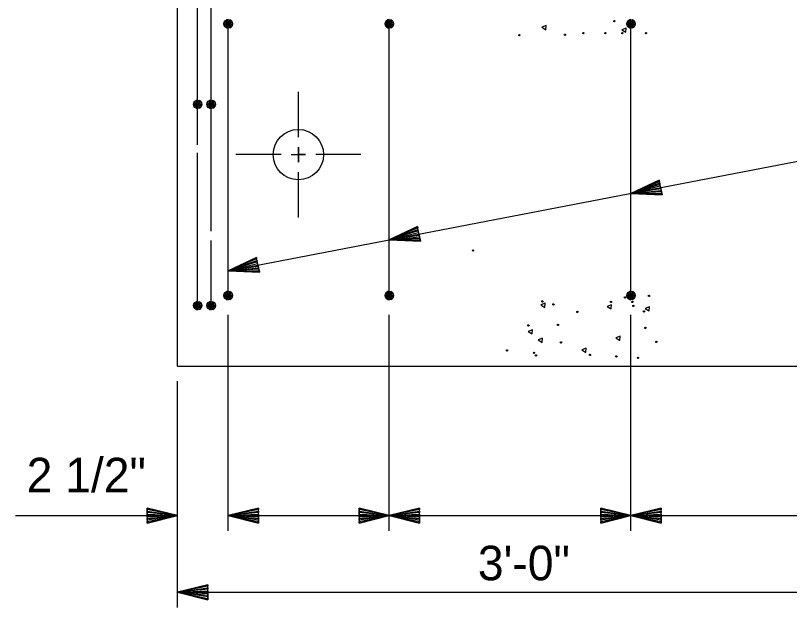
# Model space of a CAD drawing. Extents: x -60 to 66, y -3 to 77.
# Drawn here: x 12.935 to 16.137, y 55.82 to 58.271 of the extents above; entities that cross this region are included whole.
import ezdxf

# ---------------------------------------------------------------- set-up
doc = ezdxf.new("R2010")
doc.units = 0
for name, color, linetype in [('Dimension Lines', 7, 'Continuous'), ('Rebar Lines', 7, 'Continuous'), ('Sup Concrete Girder Lines', 7, 'Continuous'), ('Text', 7, 'Continuous'), ('User Information Notes', 7, 'Continuous')]:
    doc.layers.add(name, color=color, linetype=linetype)

msp = doc.modelspace()

# ---------------------------------------------------------------- linework, layer by layer
at = {"layer": 'Dimension Lines'}
for p, q in [((14.1051, 57.7682), (14.1051, 57.9557)), ((14.0336, 57.6952), (13.8461, 57.6952)), ((14.3642, 57.6952), (14.1767, 57.6952)), ((14.1051, 57.4347), (14.1051, 57.6222)), ((13.8149, 56.138), (13.8149, 57.0316)), ((14.4812, 56.138), (14.4812, 57.0316)), ((15.4812, 56.138), (15.4812, 57.0316)), ((13.6051, 55.8203), (13.6051, 56.7577)), ((12.9347, 56.201), (13.6051, 56.201)), ((13.8149, 56.201), (14.4812, 56.201)), ((14.4812, 56.201), (15.4812, 56.201)), ((15.4812, 56.201), (16.4812, 56.201)), ((13.6051, 55.8833), (16.6051, 55.8833))]:
    msp.add_line(p, q, dxfattribs=at)
for points in [[(13.8149, 57.2141), (17.5619, 57.9353), (17.6738, 57.9353)], [(14.0752, 57.6952), (14.1051, 57.6952), (14.135, 57.6952), (14.1051, 57.6952), (14.1051, 57.7265), (14.1051, 57.6952), (14.1051, 57.6638), (14.1051, 57.6952)], [(15.6038, 57.5596), (15.605, 57.5534), (15.4812, 57.5348), (15.6062, 57.5473), (15.6075, 57.5412), (15.4812, 57.5348), (15.6087, 57.5351), (15.6099, 57.5289), (15.4812, 57.5348), (15.5976, 57.5902), (15.5988, 57.5841), (15.4812, 57.5348), (15.6, 57.5779), (15.6013, 57.5718), (15.4812, 57.5348), (15.6025, 57.5657), (15.6099, 57.5289), (15.5976, 57.5902), (15.4812, 57.5348), (15.6099, 57.5289)], [(14.6038, 57.3671), (14.605, 57.361), (14.4812, 57.3424), (14.6062, 57.3548), (14.6075, 57.3487), (14.4812, 57.3424), (14.6087, 57.3426), (14.6099, 57.3365), (14.4812, 57.3424), (14.5976, 57.3977), (14.5988, 57.3916), (14.4812, 57.3424), (14.6, 57.3855), (14.6013, 57.3793), (14.4812, 57.3424), (14.6025, 57.3732), (14.6099, 57.3365), (14.5976, 57.3977), (14.4812, 57.3424), (14.6099, 57.3365)], [(13.9374, 57.2389), (13.9387, 57.2327), (13.8149, 57.2141), (13.9399, 57.2266), (13.9412, 57.2205), (13.8149, 57.2141), (13.9424, 57.2144), (13.9436, 57.2082), (13.8149, 57.2141), (13.9313, 57.2695), (13.9325, 57.2634), (13.8149, 57.2141), (13.9337, 57.2572), (13.935, 57.2511), (13.8149, 57.2141), (13.9362, 57.245), (13.9436, 57.2082), (13.9313, 57.2695), (13.8149, 57.2141), (13.9436, 57.2082)], [(13.4801, 56.201), (13.4801, 56.2073), (13.6051, 56.201), (13.4801, 56.2135), (13.4801, 56.2198), (13.6051, 56.201), (13.4801, 56.226), (13.4801, 56.2323), (13.6051, 56.201), (13.4801, 56.1698), (13.4801, 56.176), (13.6051, 56.201), (13.4801, 56.1823), (13.4801, 56.1885), (13.6051, 56.201), (13.4801, 56.1948), (13.4801, 56.2323), (13.4801, 56.1698), (13.6051, 56.201), (13.4801, 56.2323)], [(13.9399, 56.201), (13.9399, 56.1948), (13.8149, 56.201), (13.9399, 56.1885), (13.9399, 56.1823), (13.8149, 56.201), (13.9399, 56.176), (13.9399, 56.1698), (13.8149, 56.201), (13.9399, 56.2323), (13.9399, 56.226), (13.8149, 56.201), (13.9399, 56.2198), (13.9399, 56.2135), (13.8149, 56.201), (13.9399, 56.2073), (13.9399, 56.1698), (13.9399, 56.2323), (13.8149, 56.201), (13.9399, 56.1698)], [(14.3562, 56.201), (14.3562, 56.2073), (14.4812, 56.201), (14.3562, 56.2135), (14.3562, 56.2198), (14.4812, 56.201), (14.3562, 56.226), (14.3562, 56.2323), (14.4812, 56.201), (14.3562, 56.1698), (14.3562, 56.176), (14.4812, 56.201), (14.3562, 56.1823), (14.3562, 56.1885), (14.4812, 56.201), (14.3562, 56.1948), (14.3562, 56.2323), (14.3562, 56.1698), (14.4812, 56.201), (14.3562, 56.2323)], [(14.6062, 56.201), (14.6062, 56.1948), (14.4812, 56.201), (14.6062, 56.1885), (14.6062, 56.1823), (14.4812, 56.201), (14.6062, 56.176), (14.6062, 56.1698), (14.4812, 56.201), (14.6062, 56.2323), (14.6062, 56.226), (14.4812, 56.201), (14.6062, 56.2198), (14.6062, 56.2135), (14.4812, 56.201), (14.6062, 56.2073), (14.6062, 56.1698), (14.6062, 56.2323), (14.4812, 56.201), (14.6062, 56.1698)], [(15.3562, 56.201), (15.3562, 56.2073), (15.4812, 56.201), (15.3562, 56.2135), (15.3562, 56.2198), (15.4812, 56.201), (15.3562, 56.226), (15.3562, 56.2323), (15.4812, 56.201), (15.3562, 56.1698), (15.3562, 56.176), (15.4812, 56.201), (15.3562, 56.1823), (15.3562, 56.1885), (15.4812, 56.201), (15.3562, 56.1948), (15.3562, 56.2323), (15.3562, 56.1698), (15.4812, 56.201), (15.3562, 56.2323)], [(15.6062, 56.201), (15.6062, 56.1948), (15.4812, 56.201), (15.6062, 56.1885), (15.6062, 56.1823), (15.4812, 56.201), (15.6062, 56.176), (15.6062, 56.1698), (15.4812, 56.201), (15.6062, 56.2323), (15.6062, 56.226), (15.4812, 56.201), (15.6062, 56.2198), (15.6062, 56.2135), (15.4812, 56.201), (15.6062, 56.2073), (15.6062, 56.1698), (15.6062, 56.2323), (15.4812, 56.201), (15.6062, 56.1698)], [(13.7301, 55.8833), (13.7301, 55.877), (13.6051, 55.8833), (13.7301, 55.8708), (13.7301, 55.8645), (13.6051, 55.8833), (13.7301, 55.8583), (13.7301, 55.852), (13.6051, 55.8833), (13.7301, 55.9145), (13.7301, 55.9083), (13.6051, 55.8833), (13.7301, 55.902), (13.7301, 55.8958), (13.6051, 55.8833), (13.7301, 55.8895), (13.7301, 55.852), (13.7301, 55.9145), (13.6051, 55.8833), (13.7301, 55.852)]]:
    msp.add_lwpolyline(points, dxfattribs=at)
at = {"layer": 'Rebar Lines'}
for p, q in [((13.6884, 58.197), (13.6884, 59.0133)), ((13.7445, 57.378), (13.7445, 58.31)), ((13.8149, 57.1118), (13.8149, 58.2368)), ((14.4812, 57.1118), (14.4812, 58.2368)), ((15.4812, 57.1118), (15.4812, 58.2368)), ((13.6884, 57.7363), (13.6884, 58.197)), ((13.6884, 57.0702), (13.6884, 57.7026)), ((13.7445, 57.0702), (13.7445, 57.3401))]:
    msp.add_line(p, q, dxfattribs=at)
for points in [[(13.7973, 58.2368), (13.7986, 58.2435), (13.8024, 58.2492), (13.8081, 58.2531), (13.8149, 58.2544), (13.8216, 58.2531), (13.8274, 58.2492), (13.8312, 58.2436), (13.8325, 58.2368), (13.8312, 58.2301), (13.8274, 58.2243), (13.8217, 58.2205), (13.8149, 58.2191), (13.8081, 58.2205), (13.8025, 58.2243), (13.7986, 58.23), (13.7973, 58.2368), (13.8149, 58.2368), (13.8325, 58.2368), (13.8312, 58.2436), (13.8149, 58.2368), (13.8274, 58.2492), (13.8216, 58.2531), (13.8149, 58.2368), (13.8149, 58.2544), (13.8081, 58.2531), (13.8149, 58.2368), (13.8024, 58.2492), (13.7986, 58.2435), (13.8149, 58.2368), (13.7986, 58.23), (13.8025, 58.2243), (13.8149, 58.2368), (13.8081, 58.2205), (13.8149, 58.2191), (13.8149, 58.2368), (13.8217, 58.2205), (13.8274, 58.2243), (13.8149, 58.2368), (13.8312, 58.2301)], [(14.4636, 58.2368), (14.4649, 58.2435), (14.4687, 58.2492), (14.4745, 58.2531), (14.4812, 58.2544), (14.4879, 58.2531), (14.4937, 58.2492), (14.4975, 58.2436), (14.4988, 58.2368), (14.4975, 58.2301), (14.4937, 58.2243), (14.488, 58.2205), (14.4812, 58.2191), (14.4745, 58.2205), (14.4688, 58.2243), (14.4649, 58.23), (14.4636, 58.2368), (14.4812, 58.2368), (14.4988, 58.2368), (14.4975, 58.2436), (14.4812, 58.2368), (14.4937, 58.2492), (14.4879, 58.2531), (14.4812, 58.2368), (14.4812, 58.2544), (14.4745, 58.2531), (14.4812, 58.2368), (14.4687, 58.2492), (14.4649, 58.2435), (14.4812, 58.2368), (14.4649, 58.23), (14.4688, 58.2243), (14.4812, 58.2368), (14.4745, 58.2205), (14.4812, 58.2191), (14.4812, 58.2368), (14.488, 58.2205), (14.4937, 58.2243), (14.4812, 58.2368), (14.4975, 58.2301)], [(15.4636, 58.2368), (15.4649, 58.2435), (15.4687, 58.2492), (15.4745, 58.2531), (15.4812, 58.2544), (15.4879, 58.2531), (15.4937, 58.2492), (15.4975, 58.2436), (15.4988, 58.2368), (15.4975, 58.2301), (15.4937, 58.2243), (15.488, 58.2205), (15.4812, 58.2191), (15.4745, 58.2205), (15.4688, 58.2243), (15.4649, 58.23), (15.4636, 58.2368), (15.4812, 58.2368), (15.4988, 58.2368), (15.4975, 58.2436), (15.4812, 58.2368), (15.4937, 58.2492), (15.4879, 58.2531), (15.4812, 58.2368), (15.4812, 58.2544), (15.4745, 58.2531), (15.4812, 58.2368), (15.4687, 58.2492), (15.4649, 58.2435), (15.4812, 58.2368), (15.4649, 58.23), (15.4688, 58.2243), (15.4812, 58.2368), (15.4745, 58.2205), (15.4812, 58.2191), (15.4812, 58.2368), (15.488, 58.2205), (15.4937, 58.2243), (15.4812, 58.2368), (15.4975, 58.2301)], [(13.6708, 57.9035), (13.6721, 57.9102), (13.6759, 57.916), (13.6816, 57.9198), (13.6884, 57.9211), (13.6951, 57.9198), (13.7009, 57.916), (13.7047, 57.9103), (13.706, 57.9035), (13.7047, 57.8968), (13.7009, 57.8911), (13.6952, 57.8872), (13.6884, 57.8859), (13.6816, 57.8872), (13.676, 57.891), (13.6721, 57.8967), (13.6708, 57.9035), (13.6884, 57.9035), (13.706, 57.9035), (13.7047, 57.9103), (13.6884, 57.9035), (13.7009, 57.916), (13.6951, 57.9198), (13.6884, 57.9035), (13.6884, 57.9211), (13.6816, 57.9198), (13.6884, 57.9035), (13.6759, 57.916), (13.6721, 57.9102), (13.6884, 57.9035), (13.6721, 57.8967), (13.676, 57.891), (13.6884, 57.9035), (13.6816, 57.8872), (13.6884, 57.8859), (13.6884, 57.9035), (13.6952, 57.8872), (13.7009, 57.8911), (13.6884, 57.9035), (13.7047, 57.8968)], [(13.7269, 57.9035), (13.7282, 57.9102), (13.732, 57.916), (13.7378, 57.9198), (13.7445, 57.9211), (13.7513, 57.9198), (13.757, 57.916), (13.7608, 57.9103), (13.7622, 57.9035), (13.7608, 57.8968), (13.757, 57.8911), (13.7513, 57.8872), (13.7445, 57.8859), (13.7378, 57.8872), (13.7321, 57.891), (13.7282, 57.8967), (13.7269, 57.9035), (13.7445, 57.9035), (13.7622, 57.9035), (13.7608, 57.9103), (13.7445, 57.9035), (13.757, 57.916), (13.7513, 57.9198), (13.7445, 57.9035), (13.7445, 57.9211), (13.7378, 57.9198), (13.7445, 57.9035), (13.732, 57.916), (13.7282, 57.9102), (13.7445, 57.9035), (13.7282, 57.8967), (13.7321, 57.891), (13.7445, 57.9035), (13.7378, 57.8872), (13.7445, 57.8859), (13.7445, 57.9035), (13.7513, 57.8872), (13.757, 57.8911), (13.7445, 57.9035), (13.7608, 57.8968)], [(13.7973, 57.1118), (13.7986, 57.1185), (13.8024, 57.1242), (13.8081, 57.1281), (13.8149, 57.1294), (13.8216, 57.1281), (13.8274, 57.1242), (13.8312, 57.1186), (13.8325, 57.1118), (13.8312, 57.1051), (13.8274, 57.0993), (13.8217, 57.0955), (13.8149, 57.0941), (13.8081, 57.0955), (13.8025, 57.0993), (13.7986, 57.105), (13.7973, 57.1118), (13.8149, 57.1118), (13.8325, 57.1118), (13.8312, 57.1186), (13.8149, 57.1118), (13.8274, 57.1242), (13.8216, 57.1281), (13.8149, 57.1118), (13.8149, 57.1294), (13.8081, 57.1281), (13.8149, 57.1118), (13.8024, 57.1242), (13.7986, 57.1185), (13.8149, 57.1118), (13.7986, 57.105), (13.8025, 57.0993), (13.8149, 57.1118), (13.8081, 57.0955), (13.8149, 57.0941), (13.8149, 57.1118), (13.8217, 57.0955), (13.8274, 57.0993), (13.8149, 57.1118), (13.8312, 57.1051)], [(14.4636, 57.1118), (14.4649, 57.1185), (14.4687, 57.1242), (14.4745, 57.1281), (14.4812, 57.1294), (14.4879, 57.1281), (14.4937, 57.1242), (14.4975, 57.1186), (14.4988, 57.1118), (14.4975, 57.1051), (14.4937, 57.0993), (14.488, 57.0955), (14.4812, 57.0941), (14.4745, 57.0955), (14.4688, 57.0993), (14.4649, 57.105), (14.4636, 57.1118), (14.4812, 57.1118), (14.4988, 57.1118), (14.4975, 57.1186), (14.4812, 57.1118), (14.4937, 57.1242), (14.4879, 57.1281), (14.4812, 57.1118), (14.4812, 57.1294), (14.4745, 57.1281), (14.4812, 57.1118), (14.4687, 57.1242), (14.4649, 57.1185), (14.4812, 57.1118), (14.4649, 57.105), (14.4688, 57.0993), (14.4812, 57.1118), (14.4745, 57.0955), (14.4812, 57.0941), (14.4812, 57.1118), (14.488, 57.0955), (14.4937, 57.0993), (14.4812, 57.1118), (14.4975, 57.1051)], [(15.4636, 57.1118), (15.4649, 57.1185), (15.4687, 57.1242), (15.4745, 57.1281), (15.4812, 57.1294), (15.4879, 57.1281), (15.4937, 57.1242), (15.4975, 57.1186), (15.4988, 57.1118), (15.4975, 57.1051), (15.4937, 57.0993), (15.488, 57.0955), (15.4812, 57.0941), (15.4745, 57.0955), (15.4688, 57.0993), (15.4649, 57.105), (15.4636, 57.1118), (15.4812, 57.1118), (15.4988, 57.1118), (15.4975, 57.1186), (15.4812, 57.1118), (15.4937, 57.1242), (15.4879, 57.1281), (15.4812, 57.1118), (15.4812, 57.1294), (15.4745, 57.1281), (15.4812, 57.1118), (15.4687, 57.1242), (15.4649, 57.1185), (15.4812, 57.1118), (15.4649, 57.105), (15.4688, 57.0993), (15.4812, 57.1118), (15.4745, 57.0955), (15.4812, 57.0941), (15.4812, 57.1118), (15.488, 57.0955), (15.4937, 57.0993), (15.4812, 57.1118), (15.4975, 57.1051)], [(13.6708, 57.0702), (13.6721, 57.0769), (13.6759, 57.0826), (13.6816, 57.0865), (13.6884, 57.0878), (13.6951, 57.0865), (13.7009, 57.0826), (13.7047, 57.0769), (13.706, 57.0702), (13.7047, 57.0635), (13.7009, 57.0577), (13.6952, 57.0539), (13.6884, 57.0525), (13.6816, 57.0539), (13.676, 57.0577), (13.6721, 57.0634), (13.6708, 57.0702), (13.6884, 57.0702), (13.706, 57.0702), (13.7047, 57.0769), (13.6884, 57.0702), (13.7009, 57.0826), (13.6951, 57.0865), (13.6884, 57.0702), (13.6884, 57.0878), (13.6816, 57.0865), (13.6884, 57.0702), (13.6759, 57.0826), (13.6721, 57.0769), (13.6884, 57.0702), (13.6721, 57.0634), (13.676, 57.0577), (13.6884, 57.0702), (13.6816, 57.0539), (13.6884, 57.0525), (13.6884, 57.0702), (13.6952, 57.0539), (13.7009, 57.0577), (13.6884, 57.0702), (13.7047, 57.0635)], [(13.7268, 57.0702), (13.7281, 57.0769), (13.7319, 57.0826), (13.7377, 57.0865), (13.7444, 57.0878), (13.7512, 57.0865), (13.7569, 57.0826), (13.7607, 57.0769), (13.762, 57.0702), (13.7607, 57.0635), (13.7569, 57.0577), (13.7512, 57.0539), (13.7444, 57.0525), (13.7377, 57.0539), (13.732, 57.0577), (13.7281, 57.0634), (13.7268, 57.0702), (13.7444, 57.0702), (13.762, 57.0702), (13.7607, 57.0769), (13.7444, 57.0702), (13.7569, 57.0826), (13.7512, 57.0865), (13.7444, 57.0702), (13.7444, 57.0878), (13.7377, 57.0865), (13.7444, 57.0702), (13.7319, 57.0826), (13.7281, 57.0769), (13.7444, 57.0702), (13.7281, 57.0634), (13.732, 57.0577), (13.7444, 57.0702), (13.7377, 57.0539), (13.7444, 57.0525), (13.7444, 57.0702), (13.7512, 57.0539), (13.7569, 57.0577), (13.7444, 57.0702), (13.7607, 57.0635)]]:
    msp.add_lwpolyline(points, dxfattribs=at)
at = {"layer": 'Sup Concrete Girder Lines'}
for q in [(13.6051, 59.8202), (17.3485, 56.8202)]:
    msp.add_line((13.6051, 56.8202), q, dxfattribs=at)
for points in [[(15.1287, 58.2125), (15.1302, 58.2297), (15.1123, 58.2226), (15.1287, 58.2125)], [(15.4596, 58.2022), (15.4611, 58.2193), (15.4431, 58.2123), (15.4596, 58.2022)], [(15.1246, 57.0627), (15.1261, 57.0799), (15.1081, 57.0728), (15.1246, 57.0627)], [(15.3997, 57.0565), (15.4012, 57.0737), (15.3832, 57.0666), (15.3997, 57.0565)], [(15.5568, 57.0482), (15.5583, 57.0654), (15.5403, 57.0583), (15.5568, 57.0482)], [(15.0729, 56.953), (15.0744, 56.9702), (15.0564, 56.9631), (15.0729, 56.953)], [(15.4348, 56.9262), (15.4363, 56.9434), (15.4184, 56.9363), (15.4348, 56.9262)], [(15.1142, 56.9179), (15.1157, 56.9351), (15.0978, 56.928), (15.1142, 56.9179)], [(15.2942, 56.8765), (15.2957, 56.8937), (15.2777, 56.8866), (15.2942, 56.8765)]]:
    msp.add_lwpolyline(points, dxfattribs=at)
for centre, radius in [((15.4127, 58.2477), 0.00273), ((15.0198, 58.1898), 0.00273), ((15.2079, 58.1919), 0.00273), ((15.2844, 58.1981), 0.00273), ((15.3754, 58.1981), 0.00273), ((15.4457, 58.1981), 0.00273), ((15.5429, 58.1981), 0.00273), ((14.1051, 57.6952), 0.1042), ((14.8274, 57.2985), 0.00273), ((15.4561, 57.1041), 0.00273), ((15.5553, 57.1103), 0.00273), ((15.1149, 57.0876), 0.00273), ((15.1604, 57.0752), 0.00273), ((15.3982, 57.0855), 0.00273), ((15.4871, 57.0855), 0.00273), ((15.4912, 57.069), 0.00273), ((15.2596, 57.0441), 0.00273), ((15.5347, 57.0462), 0.00273), ((15.057, 56.9884), 0.00273), ((15.179, 56.9904), 0.00273), ((15.5409, 56.978), 0.00273), ((15.1914, 56.918), 0.00273), ((15.5864, 56.9201), 0.00273), ((14.968, 56.8849), 0.00273), ((15.0797, 56.8746), 0.00273), ((15.088, 56.8642), 0.00273), ((15.3113, 56.8663), 0.00273), ((15.421, 56.8601), 0.00273), ((15.5099, 56.8539), 0.00273)]:
    msp.add_circle(centre, radius, dxfattribs=at)
at = {"layer": 'User Information Notes'}
msp.add_line((13.7445, 57.0702), (13.7445, 57.0702), dxfattribs=at)

# ---------------------------------------------------------------- texts
at = {"layer": 'Text'}
for s, p in [('2 1/2"', (12.981, 56.2972)), ('3\'-0"', (14.8478, 55.9331))]:
    msp.add_text(s, height=0.14302, dxfattribs=at).set_placement(p)

doc.saveas('drawing.dxf')
